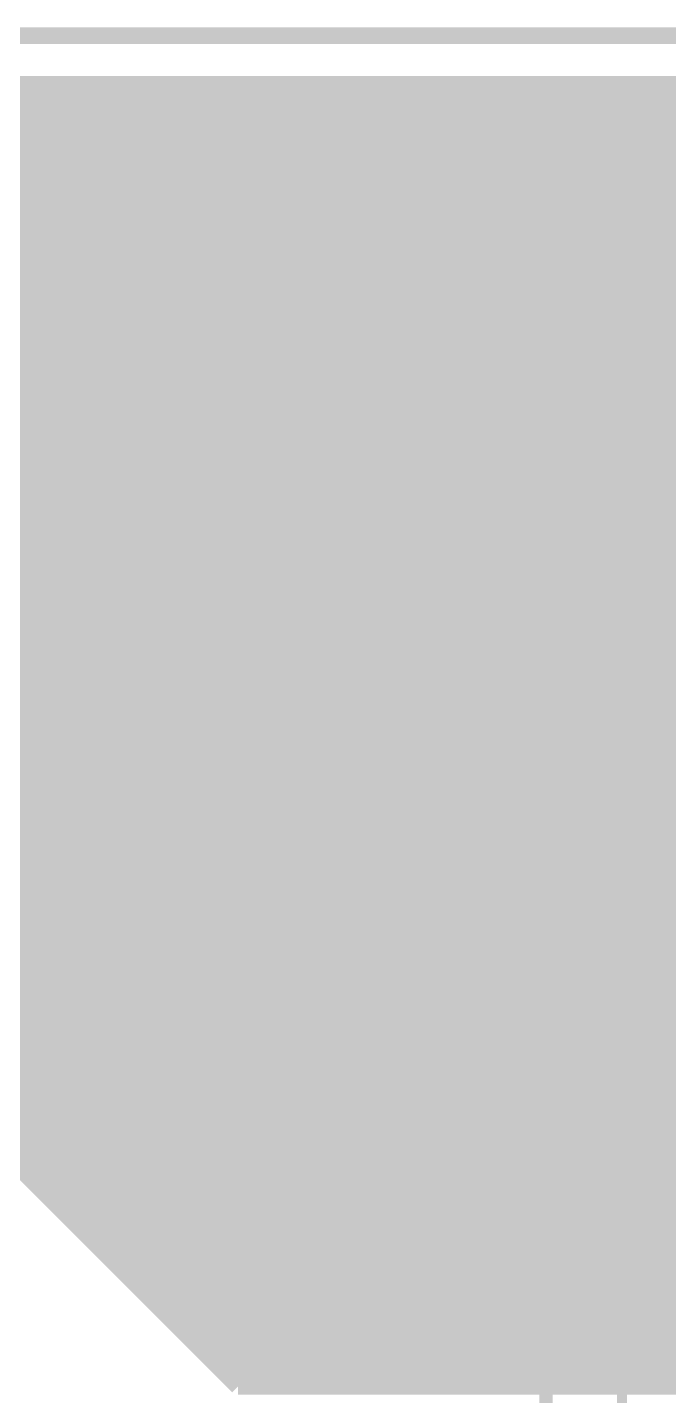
# Model space of a CAD drawing. Extents: x -20 to 155, y -92 to 168.
# Drawn here: x 97 to 106.76, y 147.31 to 168.13 of the extents above; entities that cross this region are included whole.
import ezdxf

# ---------------------------------------------------------------- set-up
doc = ezdxf.new("R2010")
doc.units = 0
doc.header["$MEASUREMENT"] = 0
doc.layers.get('0').update_dxf_attribs({"linetype": 'CONTINUOUS'})
for name, color, linetype in [('25-334-1_BOT', 7, 'CONTINUOUS'), ('25-334-1_DRD', 7, 'CONTINUOUS'), ('25-334-1_DRL', 2, 'CONTINUOUS'), ('25-334-1_IN1', 4, 'CONTINUOUS'), ('25-334-1_IN2', 3, 'CONTINUOUS'), ('25-334-1_SMB', 5, 'CONTINUOUS'), ('25-334-1_SMT', 10, 'CONTINUOUS'), ('25-334-1_SSB', 12, 'CONTINUOUS'), ('25-334-1_TOP', 13, 'CONTINUOUS'), ('THRUHOLE_TAP', 7, 'CONTINUOUS')]:
    doc.layers.add(name, color=color, linetype=linetype)

# ---------------------------------------------------------------- blocks, each defined once
blk = doc.blocks.new('ROUND_6')
at = {"const_width": 1.016}
blk.add_lwpolyline([(-0.508, 0, 1), (0.508, 0, 1)], format="xyb", close=True, dxfattribs=at)
blk = doc.blocks.new('ROUND_33')
at = {"const_width": 0.7493}
blk.add_lwpolyline([(-0.37465, 0, 1), (0.37465, 0, 1)], format="xyb", close=True, dxfattribs=at)
blk = doc.blocks.new('ROUND_32')
at = {"const_width": 0.35052}
blk.add_lwpolyline([(-0.17526, 0, 1), (0.17526, 0, 1)], format="xyb", close=True, dxfattribs=at)
blk = doc.blocks.new('ROUND_75')
at = {"const_width": 0.54991}
blk.add_lwpolyline([(-0.274954, 0, 1), (0.274954, 0, 1)], format="xyb", close=True, dxfattribs=at)

msp = doc.modelspace()

# ---------------------------------------------------------------- linework, layer by layer
at = {"layer": '25-334-1_DRD', "const_width": 0.254}
for points in [[(-14.9987, 168.00068), (-14.9987, -4.99872), (155.00096, -4.99872), (155.00096, 168.00068), (-14.9987, 168.00068)], [(100.076, 165.735), (99.695, 165.354)], [(100.584, 165.735), (100.076, 165.735)], [(100.965, 165.354), (100.584, 165.735)], [(102.616, 165.735), (102.235, 165.354)], [(103.124, 165.735), (102.616, 165.735)], [(103.505, 165.354), (103.124, 165.735)], [(105.156, 165.735), (104.775, 165.354)], [(105.664, 165.735), (105.156, 165.735)], [(106.045, 165.354), (105.664, 165.735)], [(99.695, 165.354), (99.695, 164.846)], [(100.965, 164.846), (100.965, 165.354)], [(102.235, 165.354), (102.235, 164.846)], [(103.505, 164.846), (103.505, 165.354)], [(104.775, 165.354), (104.775, 164.846)], [(106.045, 164.846), (106.045, 165.354)], [(99.695, 164.846), (100.076, 164.465)], [(100.584, 164.465), (100.965, 164.846)], [(102.235, 164.846), (102.616, 164.465)], [(103.124, 164.465), (103.505, 164.846)], [(104.775, 164.846), (105.156, 164.465)], [(105.664, 164.465), (106.045, 164.846)], [(100.076, 164.465), (100.584, 164.465)], [(102.616, 164.465), (103.124, 164.465)], [(105.156, 164.465), (105.664, 164.465)], [(97.155, 164.24402), (97.155, 162.97402)], [(98.425, 164.24402), (97.155, 164.24402)], [(98.425, 164.24402), (97.155, 162.97402)], [(98.425, 162.97402), (97.155, 164.24402)], [(98.425, 162.97402), (98.425, 164.24402)], [(100.076, 163.195), (99.695, 162.814)], [(100.584, 163.195), (100.076, 163.195)], [(100.965, 162.814), (100.584, 163.195)], [(102.616, 163.195), (102.235, 162.814)], [(103.124, 163.195), (102.616, 163.195)], [(103.505, 162.814), (103.124, 163.195)], [(105.156, 163.195), (104.775, 162.814)], [(105.664, 163.195), (105.156, 163.195)], [(106.045, 162.814), (105.664, 163.195)], [(97.155, 162.97402), (98.425, 162.97402)], [(99.695, 162.814), (99.695, 162.306)], [(100.965, 162.306), (100.965, 162.814)], [(102.235, 162.814), (102.235, 162.306)], [(103.505, 162.306), (103.505, 162.814)], [(104.775, 162.814), (104.775, 162.306)], [(106.045, 162.306), (106.045, 162.814)], [(99.695, 162.306), (100.076, 161.925)], [(100.584, 161.925), (100.965, 162.306)], [(102.235, 162.306), (102.616, 161.925)], [(103.124, 161.925), (103.505, 162.306)], [(104.775, 162.306), (105.156, 161.925)], [(105.664, 161.925), (106.045, 162.306)], [(100.076, 161.925), (100.584, 161.925)], [(102.616, 161.925), (103.124, 161.925)], [(105.156, 161.925), (105.664, 161.925)], [(97.536, 160.655), (97.155, 160.274)], [(98.044, 160.655), (97.536, 160.655)], [(98.425, 160.274), (98.044, 160.655)], [(100.076, 160.655), (99.695, 160.274)], [(100.584, 160.655), (100.076, 160.655)], [(100.965, 160.274), (100.584, 160.655)], [(102.616, 160.655), (102.235, 160.274)], [(103.124, 160.655), (102.616, 160.655)], [(103.505, 160.274), (103.124, 160.655)], [(105.156, 160.655), (104.775, 160.274)], [(105.664, 160.655), (105.156, 160.655)], [(106.045, 160.274), (105.664, 160.655)], [(97.155, 160.274), (97.155, 159.766)], [(98.425, 159.766), (98.425, 160.274)], [(99.695, 160.274), (99.695, 159.766)], [(100.965, 159.766), (100.965, 160.274)], [(102.235, 160.274), (102.235, 159.766)], [(103.505, 159.766), (103.505, 160.274)], [(104.775, 160.274), (104.775, 159.766)], [(106.045, 159.766), (106.045, 160.274)], [(97.155, 159.766), (97.536, 159.385)], [(98.044, 159.385), (98.425, 159.766)], [(99.695, 159.766), (100.076, 159.385)], [(100.584, 159.385), (100.965, 159.766)], [(102.235, 159.766), (102.616, 159.385)], [(103.124, 159.385), (103.505, 159.766)], [(104.775, 159.766), (105.156, 159.385)], [(105.664, 159.385), (106.045, 159.766)], [(97.536, 159.385), (98.044, 159.385)], [(100.076, 159.385), (100.584, 159.385)], [(102.616, 159.385), (103.124, 159.385)], [(105.156, 159.385), (105.664, 159.385)], [(97.536, 158.115), (97.155, 157.734)], [(98.044, 158.115), (97.536, 158.115)], [(98.425, 157.734), (98.044, 158.115)], [(100.076, 158.115), (99.695, 157.734)], [(100.584, 158.115), (100.076, 158.115)], [(100.965, 157.734), (100.584, 158.115)], [(102.616, 158.115), (102.235, 157.734)], [(103.124, 158.115), (102.616, 158.115)], [(103.505, 157.734), (103.124, 158.115)], [(105.156, 158.115), (104.775, 157.734)], [(105.664, 158.115), (105.156, 158.115)], [(106.045, 157.734), (105.664, 158.115)], [(97.155, 157.734), (97.155, 157.226)], [(98.425, 157.226), (98.425, 157.734)], [(99.695, 157.734), (99.695, 157.226)], [(100.965, 157.226), (100.965, 157.734)], [(102.235, 157.734), (102.235, 157.226)], [(103.505, 157.226), (103.505, 157.734)], [(104.775, 157.734), (104.775, 157.226)], [(106.045, 157.226), (106.045, 157.734)], [(97.155, 157.226), (97.536, 156.845)], [(98.044, 156.845), (98.425, 157.226)], [(99.695, 157.226), (100.076, 156.845)], [(100.584, 156.845), (100.965, 157.226)], [(102.235, 157.226), (102.616, 156.845)], [(103.124, 156.845), (103.505, 157.226)], [(104.775, 157.226), (105.156, 156.845)], [(105.664, 156.845), (106.045, 157.226)], [(97.536, 156.845), (98.044, 156.845)], [(100.076, 156.845), (100.584, 156.845)], [(102.616, 156.845), (103.124, 156.845)], [(105.156, 156.845), (105.664, 156.845)], [(97.536, 155.575), (97.155, 155.194)], [(98.044, 155.575), (97.536, 155.575)], [(98.425, 155.194), (98.044, 155.575)], [(100.076, 155.575), (99.695, 155.194)], [(100.584, 155.575), (100.076, 155.575)], [(100.965, 155.194), (100.584, 155.575)], [(102.616, 155.575), (102.235, 155.194)], [(103.124, 155.575), (102.616, 155.575)], [(103.505, 155.194), (103.124, 155.575)], [(105.156, 155.575), (104.775, 155.194)], [(105.664, 155.575), (105.156, 155.575)], [(106.045, 155.194), (105.664, 155.575)], [(97.155, 155.194), (97.155, 154.686)], [(98.425, 154.686), (98.425, 155.194)], [(99.695, 155.194), (99.695, 154.686)], [(100.965, 154.686), (100.965, 155.194)], [(102.235, 155.194), (102.235, 154.686)], [(103.505, 154.686), (103.505, 155.194)], [(104.775, 155.194), (104.775, 154.686)], [(106.045, 154.686), (106.045, 155.194)], [(97.155, 154.686), (97.536, 154.305)], [(98.044, 154.305), (98.425, 154.686)], [(99.695, 154.686), (100.076, 154.305)], [(100.584, 154.305), (100.965, 154.686)], [(102.235, 154.686), (102.616, 154.305)], [(103.124, 154.305), (103.505, 154.686)], [(104.775, 154.686), (105.156, 154.305)], [(105.664, 154.305), (106.045, 154.686)], [(97.536, 154.305), (98.044, 154.305)], [(100.076, 154.305), (100.584, 154.305)], [(102.616, 154.305), (103.124, 154.305)], [(105.156, 154.305), (105.664, 154.305)], [(97.536, 153.035), (97.155, 152.654)], [(98.044, 153.035), (97.536, 153.035)], [(98.425, 152.654), (98.044, 153.035)], [(100.076, 153.035), (99.695, 152.654)], [(100.584, 153.035), (100.076, 153.035)], [(100.965, 152.654), (100.584, 153.035)], [(102.616, 153.035), (102.235, 152.654)], [(103.124, 153.035), (102.616, 153.035)], [(103.505, 152.654), (103.124, 153.035)], [(105.156, 153.035), (104.775, 152.654)], [(105.664, 153.035), (105.156, 153.035)], [(106.045, 152.654), (105.664, 153.035)], [(97.155, 152.654), (97.155, 152.146)], [(98.425, 152.146), (98.425, 152.654)], [(99.695, 152.654), (99.695, 152.146)], [(100.965, 152.146), (100.965, 152.654)], [(102.235, 152.654), (102.235, 152.146)], [(103.505, 152.146), (103.505, 152.654)], [(104.775, 152.654), (104.775, 152.146)], [(106.045, 152.146), (106.045, 152.654)], [(97.155, 152.146), (97.536, 151.765)], [(98.044, 151.765), (98.425, 152.146)], [(99.695, 152.146), (100.076, 151.765)], [(100.584, 151.765), (100.965, 152.146)], [(102.235, 152.146), (102.616, 151.765)], [(103.124, 151.765), (103.505, 152.146)], [(104.775, 152.146), (105.156, 151.765)], [(105.664, 151.765), (106.045, 152.146)], [(97.536, 151.765), (98.044, 151.765)], [(100.076, 151.765), (100.584, 151.765)], [(102.616, 151.765), (103.124, 151.765)], [(105.156, 151.765), (105.664, 151.765)], [(100.076, 150.495), (99.695, 150.114)], [(100.584, 150.495), (100.076, 150.495)], [(100.965, 150.114), (100.584, 150.495)], [(102.616, 150.495), (102.235, 150.114)], [(103.124, 150.495), (102.616, 150.495)], [(103.505, 150.114), (103.124, 150.495)], [(105.156, 150.495), (104.775, 150.114)], [(105.664, 150.495), (105.156, 150.495)], [(106.045, 150.114), (105.664, 150.495)], [(99.695, 150.114), (99.695, 149.606)], [(100.965, 149.606), (100.965, 150.114)], [(102.235, 150.114), (102.235, 149.606)], [(103.505, 149.606), (103.505, 150.114)], [(104.775, 150.114), (104.775, 149.606)], [(106.045, 149.606), (106.045, 150.114)], [(99.695, 149.606), (100.076, 149.225)], [(100.584, 149.225), (100.965, 149.606)], [(102.235, 149.606), (102.616, 149.225)], [(103.124, 149.225), (103.505, 149.606)], [(104.775, 149.606), (105.156, 149.225)], [(105.664, 149.225), (106.045, 149.606)], [(100.076, 149.225), (100.584, 149.225)], [(102.616, 149.225), (103.124, 149.225)], [(105.156, 149.225), (105.664, 149.225)]]:
    msp.add_lwpolyline(points, dxfattribs=at)
at = {"layer": '25-334-1_DRL', "const_width": 0.254}
msp.add_lwpolyline([(-14.9987, 168.00068), (-14.9987, -4.99872), (155.00096, -4.99872), (155.00096, 168.00068), (-14.9987, 168.00068)], dxfattribs=at)
at = {"layer": '25-334-1_IN1', "const_width": 0.254}
for points in [[(144.145, 167.259), (71.12, 167.259)], [(144.145, 167.1066), (71.12, 167.1066)], [(96.9518, 167.259), (96.9518, 164.66312)], [(97.1804, 167.259), (97.1804, 164.81044)], [(97.409, 167.259), (97.409, 164.89934)], [(97.6376, 167.259), (97.6376, 164.9476)], [(97.8662, 167.259), (97.8662, 164.95268)], [(98.0948, 167.259), (98.0948, 164.91966)], [(98.3234, 167.259), (98.3234, 164.846)], [(98.552, 167.259), (98.552, 164.719)], [(98.7806, 167.259), (98.7806, 164.52088)], [(99.0092, 167.259), (99.0092, 164.18052)], [(99.2378, 167.259), (99.2378, 148.4122)], [(99.4664, 167.259), (99.4664, 148.1836)], [(99.695, 167.259), (99.695, 147.955)], [(99.9236, 167.259), (99.9236, 147.7264)], [(100.1522, 167.259), (100.1522, 147.4978)], [(144.145, 167.259), (144.145, 162.56), (133.223, 162.56), (133.223, 147.447), (100.203, 147.447)], [(100.3808, 167.259), (100.3808, 147.447)], [(100.6094, 167.259), (100.6094, 147.447)], [(100.838, 167.259), (100.838, 147.447)], [(101.0666, 167.259), (101.0666, 147.447)], [(101.2952, 167.259), (101.2952, 147.447)], [(101.5238, 167.259), (101.5238, 147.447)], [(101.7524, 167.259), (101.7524, 147.447)], [(101.981, 167.259), (101.981, 147.447)], [(102.2096, 167.259), (102.2096, 147.447)], [(102.4382, 167.259), (102.4382, 147.447)], [(102.6668, 167.259), (102.6668, 147.447)], [(102.8954, 167.259), (102.8954, 147.447)], [(103.124, 167.259), (103.124, 147.447)], [(103.3526, 167.259), (103.3526, 147.447)], [(103.5812, 167.259), (103.5812, 147.447)], [(103.8098, 167.259), (103.8098, 147.447)], [(104.0384, 167.259), (104.0384, 147.447)], [(104.267, 167.259), (104.267, 147.447)], [(104.4956, 167.259), (104.4956, 147.447)], [(104.7242, 167.259), (104.7242, 147.447)], [(104.9528, 167.259), (104.9528, 147.447)], [(105.1814, 167.259), (105.1814, 147.447)], [(105.41, 167.259), (105.41, 147.447)], [(105.6386, 167.259), (105.6386, 147.447)], [(105.8672, 167.259), (105.8672, 147.447)], [(106.0958, 167.259), (106.0958, 147.447)], [(106.3244, 167.259), (106.3244, 147.447)], [(106.553, 167.259), (106.553, 147.447)], [(106.7816, 167.259), (106.7816, 147.447)], [(144.145, 166.878), (71.12, 166.878)], [(144.145, 166.6494), (71.12, 166.6494)], [(144.145, 166.4208), (71.12, 166.4208)], [(144.145, 166.1922), (71.12, 166.1922)], [(144.145, 165.9636), (71.12, 165.9636)], [(144.145, 165.735), (71.12, 165.735)], [(144.145, 165.5064), (71.12, 165.5064)], [(144.145, 165.2778), (71.12, 165.2778)], [(144.145, 165.0492), (71.12, 165.0492)], [(97.20072, 164.8206), (71.12, 164.8206)], [(144.145, 164.8206), (98.37928, 164.8206)], [(144.145, 164.592), (98.70948, 164.592)], [(96.8375, 164.56152), (97.79, 163.60902)], [(98.7425, 164.56152), (97.79, 163.60902)], [(144.145, 164.3634), (98.90506, 164.3634)], [(144.145, 164.1348), (99.02952, 164.1348)], [(144.145, 163.9062), (99.10318, 163.9062)], [(96.8375, 162.65652), (97.79, 163.60902)], [(98.7425, 162.65652), (97.79, 163.60902)], [(144.145, 163.6776), (99.13366, 163.6776)], [(144.145, 163.449), (99.12604, 163.449)], [(144.145, 163.2204), (99.07778, 163.2204)], [(144.145, 162.9918), (98.98634, 162.9918)], [(99.0092, 163.03752), (99.0092, 148.6408)], [(98.7806, 162.69716), (98.7806, 148.8694)], [(144.145, 162.7632), (98.83648, 162.7632)], [(96.97974, 162.5346), (71.12, 162.5346)], [(96.9518, 162.55492), (96.9518, 150.6982)], [(98.552, 162.49904), (98.552, 149.098)], [(133.223, 162.5346), (98.60026, 162.5346)], [(97.45472, 162.306), (71.12, 162.306)], [(97.1804, 162.41014), (97.1804, 150.4696)], [(97.409, 162.3187), (97.409, 150.241)], [(97.6376, 162.27298), (97.6376, 150.0124)], [(98.0948, 162.29838), (98.0948, 149.5552)], [(133.223, 162.306), (98.12528, 162.306)], [(98.3234, 162.37458), (98.3234, 149.3266)], [(133.223, 162.0774), (71.12, 162.0774)], [(97.8662, 162.26536), (97.8662, 149.7838)], [(133.223, 161.8488), (71.12, 161.8488)], [(133.223, 161.6202), (71.12, 161.6202)], [(133.223, 161.3916), (71.12, 161.3916)], [(133.223, 161.163), (71.12, 161.163)], [(133.223, 160.9344), (71.12, 160.9344)], [(133.223, 160.7058), (71.12, 160.7058)], [(133.223, 160.4772), (71.12, 160.4772)], [(133.223, 160.2486), (71.12, 160.2486)], [(133.223, 160.02), (71.12, 160.02)], [(133.223, 159.7914), (71.12, 159.7914)], [(133.223, 159.5628), (71.12, 159.5628)], [(133.223, 159.3342), (71.12, 159.3342)], [(133.223, 159.1056), (71.12, 159.1056)], [(133.223, 158.877), (71.12, 158.877)], [(133.223, 158.6484), (71.12, 158.6484)], [(133.223, 158.4198), (71.12, 158.4198)], [(133.223, 158.1912), (71.12, 158.1912)], [(133.223, 157.9626), (71.12, 157.9626)], [(89.789, 157.861), (100.203, 147.447)], [(133.223, 157.734), (89.916, 157.734)], [(133.223, 157.5054), (90.1446, 157.5054)], [(133.223, 157.2768), (90.3732, 157.2768)], [(133.223, 157.0482), (90.6018, 157.0482)], [(133.223, 156.8196), (90.8304, 156.8196)], [(133.223, 156.591), (91.059, 156.591)], [(133.223, 156.3624), (91.2876, 156.3624)], [(133.223, 156.1338), (91.5162, 156.1338)], [(133.223, 155.9052), (91.7448, 155.9052)], [(133.223, 155.6766), (91.9734, 155.6766)], [(133.223, 155.448), (92.202, 155.448)], [(133.223, 155.2194), (92.4306, 155.2194)], [(133.223, 154.9908), (92.6592, 154.9908)], [(133.223, 154.7622), (92.8878, 154.7622)], [(133.223, 154.5336), (93.1164, 154.5336)], [(133.223, 154.305), (93.345, 154.305)], [(133.223, 154.0764), (93.5736, 154.0764)], [(133.223, 153.8478), (93.8022, 153.8478)], [(133.223, 153.6192), (94.0308, 153.6192)], [(133.223, 153.3906), (94.2594, 153.3906)], [(133.223, 153.162), (94.488, 153.162)], [(133.223, 152.9334), (94.7166, 152.9334)], [(133.223, 152.7048), (94.9452, 152.7048)], [(133.223, 152.4762), (95.1738, 152.4762)], [(133.223, 152.2476), (95.4024, 152.2476)], [(133.223, 152.019), (95.631, 152.019)], [(133.223, 151.7904), (95.8596, 151.7904)], [(133.223, 151.5618), (96.0882, 151.5618)], [(133.223, 151.3332), (96.3168, 151.3332)], [(133.223, 151.1046), (96.5454, 151.1046)], [(133.223, 150.876), (96.774, 150.876)], [(133.223, 150.6474), (97.0026, 150.6474)], [(133.223, 150.4188), (97.2312, 150.4188)], [(133.223, 150.1902), (97.4598, 150.1902)], [(133.223, 149.9616), (97.6884, 149.9616)], [(133.223, 149.733), (97.917, 149.733)], [(133.223, 149.5044), (98.1456, 149.5044)], [(133.223, 149.2758), (98.3742, 149.2758)], [(133.223, 149.0472), (98.6028, 149.0472)], [(133.223, 148.8186), (98.8314, 148.8186)], [(133.223, 148.59), (99.06, 148.59)], [(133.223, 148.3614), (99.2886, 148.3614)], [(133.223, 148.1328), (99.5172, 148.1328)], [(133.223, 147.9042), (99.7458, 147.9042)], [(133.223, 147.6756), (99.9744, 147.6756)]]:
    msp.add_lwpolyline(points, dxfattribs=at)
for points in [[(97.79, 164.95522, 0.4142136), (96.4438, 163.60902)], [(99.1362, 163.60902, 0.4142136), (97.79, 164.95522)], [(96.4438, 163.60902, 0.4142136), (97.79, 162.26282)], [(97.79, 162.26282, 0.4142136), (99.1362, 163.60902)]]:
    msp.add_lwpolyline(points, format="xyb", dxfattribs=at)
at = {"layer": '25-334-1_IN2', "const_width": 0.254}
for points in [[(144.018, 167.259), (3.175, 167.259), (3.175, 160.147), (-3.81, 160.147), (-3.81, -4.572)], [(144.018, 167.1066), (3.175, 167.1066)], [(97.0026, 167.259), (97.0026, 164.70122)], [(97.2312, 167.259), (97.2312, 164.8333)], [(97.4598, 167.259), (97.4598, 164.91458)], [(97.6884, 167.259), (97.6884, 164.95268)], [(97.917, 167.259), (97.917, 164.95014)], [(98.1456, 167.259), (98.1456, 164.90696)], [(98.3742, 167.259), (98.3742, 164.82314)], [(98.6028, 167.259), (98.6028, 164.68344)], [(98.8314, 167.259), (98.8314, 164.46246)], [(99.06, 167.259), (99.06, 164.05606)], [(99.2886, 167.259), (99.2886, 148.3614)], [(99.5172, 167.259), (99.5172, 148.1328)], [(99.7458, 167.259), (99.7458, 147.9042)], [(99.9744, 167.259), (99.9744, 147.6756)], [(100.203, 167.259), (100.203, 147.447)], [(100.4316, 167.259), (100.4316, 147.447)], [(100.6602, 167.259), (100.6602, 147.447)], [(100.8888, 167.259), (100.8888, 147.447)], [(101.1174, 167.259), (101.1174, 147.447)], [(101.346, 167.259), (101.346, 147.447)], [(101.5746, 167.259), (101.5746, 147.447)], [(101.8032, 167.259), (101.8032, 147.447)], [(102.0318, 167.259), (102.0318, 147.447)], [(102.2604, 167.259), (102.2604, 147.447)], [(102.489, 167.259), (102.489, 147.447)], [(102.7176, 167.259), (102.7176, 147.447)], [(102.9462, 167.259), (102.9462, 147.447)], [(103.1748, 167.259), (103.1748, 147.447)], [(103.4034, 167.259), (103.4034, 147.447)], [(103.632, 167.259), (103.632, 147.447)], [(103.8606, 167.259), (103.8606, 147.447)], [(104.0892, 167.259), (104.0892, 147.447)], [(104.3178, 167.259), (104.3178, 147.447)], [(104.5464, 167.259), (104.5464, 147.447)], [(104.775, 167.259), (104.775, 147.447)], [(105.0036, 167.259), (105.0036, 147.447)], [(105.2322, 167.259), (105.2322, 147.447)], [(105.4608, 167.259), (105.4608, 147.447)], [(105.6894, 167.259), (105.6894, 147.447)], [(105.918, 167.259), (105.918, 147.447)], [(106.1466, 167.259), (106.1466, 147.447)], [(106.3752, 167.259), (106.3752, 147.447)], [(106.6038, 167.259), (106.6038, 147.447)], [(106.8324, 167.259), (106.8324, 147.447)], [(144.018, 166.878), (3.175, 166.878)], [(144.018, 166.6494), (3.175, 166.6494)], [(144.018, 166.4208), (3.175, 166.4208)], [(144.018, 166.1922), (3.175, 166.1922)], [(144.018, 165.9636), (3.175, 165.9636)], [(144.018, 165.735), (3.175, 165.735)], [(144.018, 165.5064), (3.175, 165.5064)], [(144.018, 165.2778), (3.175, 165.2778)], [(144.018, 165.0492), (3.175, 165.0492)], [(97.20072, 164.8206), (3.175, 164.8206)], [(133.096, 164.8206), (98.37928, 164.8206)], [(133.09854, 164.592), (98.70948, 164.592)], [(96.8375, 164.56152), (97.79, 163.60902)], [(98.7425, 164.56152), (97.79, 163.60902)], [(133.10108, 164.3634), (98.90506, 164.3634)], [(133.10108, 164.1348), (99.02952, 164.1348)], [(133.10362, 163.9062), (99.10318, 163.9062)], [(96.8375, 162.65652), (97.79, 163.60902)], [(98.7425, 162.65652), (97.79, 163.60902)], [(133.10616, 163.6776), (99.13366, 163.6776)], [(133.10616, 163.449), (99.12604, 163.449)], [(99.06, 163.16198), (99.06, 148.59)], [(133.1087, 163.2204), (99.07778, 163.2204)], [(133.1087, 162.9918), (98.98634, 162.9918)], [(98.8314, 162.75558), (98.8314, 148.8186)], [(133.11124, 162.7632), (98.83648, 162.7632)], [(96.97974, 162.5346), (3.175, 162.5346)], [(97.0026, 162.51682), (97.0026, 150.6474)], [(133.11378, 162.5346), (98.60026, 162.5346)], [(98.6028, 162.53714), (98.6028, 149.0472)], [(97.45472, 162.306), (3.175, 162.306)], [(97.2312, 162.38474), (97.2312, 150.4188)], [(97.4598, 162.30346), (97.4598, 150.1902)], [(133.11378, 162.306), (98.12528, 162.306)], [(98.1456, 162.31108), (98.1456, 149.5044)], [(98.3742, 162.39744), (98.3742, 149.2758)], [(133.11632, 162.0774), (3.175, 162.0774)], [(97.6884, 162.2679), (97.6884, 149.9616)], [(97.917, 162.27044), (97.917, 149.733)], [(133.11886, 161.8488), (3.175, 161.8488)], [(133.11886, 161.6202), (3.175, 161.6202)], [(133.1214, 161.3916), (3.175, 161.3916)], [(133.12394, 161.163), (3.175, 161.163)], [(133.12394, 160.9344), (3.175, 160.9344)], [(133.12648, 160.7058), (3.175, 160.7058)], [(133.12902, 160.4772), (3.175, 160.4772)], [(133.12902, 160.2486), (3.175, 160.2486)], [(133.13156, 160.02), (-3.81, 160.02)], [(133.1341, 159.7914), (-3.81, 159.7914)], [(133.1341, 159.5628), (-3.81, 159.5628)], [(133.13664, 159.3342), (-3.81, 159.3342)], [(133.13918, 159.1056), (-3.81, 159.1056)], [(133.13918, 158.877), (19.16938, 158.877)], [(133.14172, 158.6484), (19.74342, 158.6484)], [(133.14426, 158.4198), (20.1041, 158.4198)], [(133.14426, 158.1912), (20.37334, 158.1912)], [(133.1468, 157.9626), (20.5867, 157.9626)], [(89.789, 157.861), (100.203, 147.447)], [(133.1468, 157.734), (89.916, 157.734)], [(133.14934, 157.5054), (90.1446, 157.5054)], [(133.15188, 157.2768), (90.3732, 157.2768)], [(133.15188, 157.0482), (90.6018, 157.0482)], [(133.15442, 156.8196), (90.8304, 156.8196)], [(133.15696, 156.591), (91.059, 156.591)], [(133.15696, 156.3624), (91.2876, 156.3624)], [(133.1595, 156.1338), (91.5162, 156.1338)], [(133.16204, 155.9052), (91.7448, 155.9052)], [(133.16204, 155.6766), (91.9734, 155.6766)], [(133.16458, 155.448), (92.202, 155.448)], [(133.16712, 155.2194), (92.4306, 155.2194)], [(133.16712, 154.9908), (92.6592, 154.9908)], [(133.16966, 154.7622), (92.8878, 154.7622)], [(133.1722, 154.5336), (93.1164, 154.5336)], [(133.1722, 154.305), (93.345, 154.305)], [(133.17474, 154.0764), (93.5736, 154.0764)], [(133.17728, 153.8478), (93.8022, 153.8478)], [(133.17728, 153.6192), (94.0308, 153.6192)], [(133.17982, 153.3906), (94.2594, 153.3906)], [(133.18236, 153.162), (94.488, 153.162)], [(133.18236, 152.9334), (94.7166, 152.9334)], [(133.1849, 152.7048), (94.9452, 152.7048)], [(133.1849, 152.4762), (95.1738, 152.4762)], [(133.18744, 152.2476), (95.4024, 152.2476)], [(133.18998, 152.019), (95.631, 152.019)], [(133.18998, 151.7904), (95.8596, 151.7904)], [(133.19252, 151.5618), (96.0882, 151.5618)], [(133.19506, 151.3332), (96.3168, 151.3332)], [(133.19506, 151.1046), (96.5454, 151.1046)], [(133.1976, 150.876), (96.774, 150.876)], [(133.20014, 150.6474), (97.0026, 150.6474)], [(133.20014, 150.4188), (97.2312, 150.4188)], [(133.20268, 150.1902), (97.4598, 150.1902)], [(133.20522, 149.9616), (97.6884, 149.9616)], [(133.20522, 149.733), (97.917, 149.733)], [(133.20776, 149.5044), (98.1456, 149.5044)], [(133.2103, 149.2758), (98.3742, 149.2758)], [(133.2103, 149.0472), (98.6028, 149.0472)], [(133.21284, 148.8186), (98.8314, 148.8186)], [(133.21538, 148.59), (99.06, 148.59)], [(133.21538, 148.3614), (99.2886, 148.3614)], [(133.21792, 148.1328), (99.5172, 148.1328)], [(133.22046, 147.9042), (99.7458, 147.9042)], [(133.22046, 147.6756), (99.9744, 147.6756)], [(133.223, 147.447), (100.203, 147.447)]]:
    msp.add_lwpolyline(points, dxfattribs=at)
for points in [[(97.79, 164.95522, 0.4142136), (96.4438, 163.60902)], [(99.1362, 163.60902, 0.4142136), (97.79, 164.95522)], [(96.4438, 163.60902, 0.4142136), (97.79, 162.26282)], [(97.79, 162.26282, 0.4142136), (99.1362, 163.60902)]]:
    msp.add_lwpolyline(points, format="xyb", dxfattribs=at)
at = {"layer": '25-334-1_SMT', "const_width": 4.99872}
for points in [[(132.207, -1.651), (10.033, -1.651), (-0.508, 8.89), (-0.508, 153.67), (9.398, 163.576), (126.365, 163.576), (126.365, 151.384)], [(96.774, 157.353), (130.429, 157.353)], [(101.854, 150.876), (130.556, 150.876)]]:
    msp.add_lwpolyline(points, dxfattribs=at)
at = {"layer": '25-334-1_SSB'}
for points, const_width in [([(102.38994, 166.06266), (104.8893, 166.06266), (104.8893, 133.65734), (90.68816, 133.65734), (90.68816, 166.06266), (102.38994, 166.06266)], 0.2032), ([(133.985, 153.9748), (131.4704, 153.9748), (131.4704, 157.0228), (133.985, 157.0228), (133.985, 153.9748), (133.985, 135.4328), (106.045, 135.4328), (106.045, 153.9748), (108.5596, 153.9748), (108.5596, 157.0228), (106.045, 157.0228), (106.045, 153.9748)], 0.1524)]:
    msp.add_lwpolyline(points, dxfattribs=dict(at, const_width=const_width))
at = {"layer": '25-334-1_TOP', "const_width": 0.254}
for points in [[(133.223, 167.259), (-3.81, 167.259)], [(133.223, 167.1066), (-3.81, 167.1066)], [(97.0026, 167.259), (97.0026, 164.70122)], [(97.2312, 167.259), (97.2312, 164.8333)], [(97.4598, 167.259), (97.4598, 164.91458)], [(97.6884, 167.259), (97.6884, 164.95268)], [(97.917, 167.259), (97.917, 164.95014)], [(98.1456, 167.259), (98.1456, 164.90696)], [(98.3742, 167.259), (98.3742, 164.82314)], [(98.6028, 167.259), (98.6028, 164.68344)], [(98.8314, 167.259), (98.8314, 164.46246)], [(99.06, 167.259), (99.06, 164.05606)], [(99.2886, 167.259), (99.2886, 148.3614)], [(99.5172, 167.259), (99.5172, 148.1328)], [(99.7458, 167.259), (99.7458, 147.9042)], [(99.9744, 167.259), (99.9744, 147.6756)], [(133.223, 167.259), (133.223, 147.447), (100.203, 147.447)], [(100.203, 167.259), (100.203, 147.447)], [(100.4316, 167.259), (100.4316, 147.447)], [(100.6602, 167.259), (100.6602, 147.447)], [(100.8888, 167.259), (100.8888, 147.447)], [(101.1174, 167.259), (101.1174, 147.447)], [(101.346, 167.259), (101.346, 147.447)], [(101.5746, 167.259), (101.5746, 147.447)], [(101.8032, 167.259), (101.8032, 147.447)], [(102.0318, 167.259), (102.0318, 147.447)], [(102.2604, 167.259), (102.2604, 147.447)], [(102.489, 167.259), (102.489, 147.447)], [(102.7176, 167.259), (102.7176, 147.447)], [(102.9462, 167.259), (102.9462, 147.447)], [(103.1748, 167.259), (103.1748, 147.447)], [(103.4034, 167.259), (103.4034, 147.447)], [(103.632, 167.259), (103.632, 147.447)], [(103.8606, 167.259), (103.8606, 147.447)], [(104.0892, 167.259), (104.0892, 147.447)], [(104.3178, 167.259), (104.3178, 147.447)], [(104.5464, 167.259), (104.5464, 147.447)], [(104.775, 167.259), (104.775, 147.447)], [(105.0036, 167.259), (105.0036, 147.447)], [(105.2322, 167.259), (105.2322, 147.447)], [(105.4608, 167.259), (105.4608, 147.447)], [(105.6894, 167.259), (105.6894, 147.447)], [(105.918, 167.259), (105.918, 147.447)], [(106.1466, 167.259), (106.1466, 147.447)], [(106.3752, 167.259), (106.3752, 147.447)], [(106.6038, 167.259), (106.6038, 147.447)], [(106.8324, 167.259), (106.8324, 147.447)], [(133.223, 166.878), (0.98044, 166.878)], [(133.223, 166.6494), (1.6383, 166.6494)], [(133.223, 166.4208), (2.07264, 166.4208)], [(133.223, 166.1922), (2.41046, 166.1922)], [(133.223, 165.9636), (2.68732, 165.9636)], [(133.223, 165.735), (2.91846, 165.735)], [(133.223, 165.5064), (3.11658, 165.5064)], [(133.223, 165.2778), (3.28676, 165.2778)], [(133.223, 165.0492), (3.43408, 165.0492)], [(97.20072, 164.8206), (3.56108, 164.8206)], [(133.223, 164.8206), (98.37928, 164.8206)], [(133.223, 164.592), (98.70948, 164.592)], [(96.8375, 164.56152), (97.79, 163.60902)], [(98.7425, 164.56152), (97.79, 163.60902)], [(133.223, 164.3634), (98.90506, 164.3634)], [(133.223, 164.1348), (99.02952, 164.1348)], [(133.223, 163.9062), (99.10318, 163.9062)], [(96.8375, 162.65652), (97.79, 163.60902)], [(98.7425, 162.65652), (97.79, 163.60902)], [(133.223, 163.6776), (99.13366, 163.6776)], [(133.223, 163.449), (99.12604, 163.449)], [(99.06, 163.16198), (99.06, 148.59)], [(133.223, 163.2204), (99.07778, 163.2204)], [(133.223, 162.9918), (98.98634, 162.9918)], [(98.8314, 162.75558), (98.8314, 148.8186)], [(133.223, 162.7632), (98.83648, 162.7632)], [(96.97974, 162.5346), (3.97256, 162.5346)], [(97.0026, 162.51682), (97.0026, 150.6474)], [(133.223, 162.5346), (98.60026, 162.5346)], [(98.6028, 162.53714), (98.6028, 149.0472)], [(97.45472, 162.306), (3.93954, 162.306)], [(97.2312, 162.38474), (97.2312, 150.4188)], [(97.4598, 162.30346), (97.4598, 150.1902)], [(133.223, 162.306), (98.12528, 162.306)], [(98.1456, 162.31108), (98.1456, 149.5044)], [(98.3742, 162.39744), (98.3742, 149.2758)], [(133.223, 162.0774), (3.89128, 162.0774)], [(97.6884, 162.2679), (97.6884, 149.9616)], [(97.917, 162.27044), (97.917, 149.733)], [(133.223, 161.8488), (3.83032, 161.8488)], [(133.223, 161.6202), (3.75412, 161.6202)], [(133.223, 161.3916), (3.66268, 161.3916)], [(133.223, 161.163), (3.55346, 161.163)], [(133.223, 160.9344), (3.42646, 160.9344)], [(133.223, 160.7058), (3.2766, 160.7058)], [(133.223, 160.4772), (3.10388, 160.4772)], [(133.223, 160.2486), (2.90322, 160.2486)], [(133.223, 160.02), (2.66954, 160.02)], [(133.223, 159.7914), (2.39014, 159.7914)], [(133.223, 159.5628), (2.04724, 159.5628)], [(133.223, 159.3342), (1.60274, 159.3342)], [(133.223, 159.1056), (0.91694, 159.1056)], [(133.223, 158.877), (19.16938, 158.877)], [(133.223, 158.6484), (19.74342, 158.6484)], [(133.223, 158.4198), (20.1041, 158.4198)], [(133.223, 158.1912), (20.37334, 158.1912)], [(133.223, 157.9626), (20.5867, 157.9626)], [(89.789, 157.861), (100.203, 147.447)], [(133.223, 157.734), (89.916, 157.734)], [(133.223, 157.5054), (90.1446, 157.5054)], [(133.223, 157.2768), (90.3732, 157.2768)], [(133.223, 157.0482), (90.6018, 157.0482)], [(133.223, 156.8196), (90.8304, 156.8196)], [(133.223, 156.591), (91.059, 156.591)], [(133.223, 156.3624), (91.2876, 156.3624)], [(133.223, 156.1338), (91.5162, 156.1338)], [(133.223, 155.9052), (91.7448, 155.9052)], [(133.223, 155.6766), (91.9734, 155.6766)], [(133.223, 155.448), (92.202, 155.448)], [(133.223, 155.2194), (92.4306, 155.2194)], [(133.223, 154.9908), (92.6592, 154.9908)], [(133.223, 154.7622), (92.8878, 154.7622)], [(133.223, 154.5336), (93.1164, 154.5336)], [(133.223, 154.305), (93.345, 154.305)], [(133.223, 154.0764), (93.5736, 154.0764)], [(133.223, 153.8478), (93.8022, 153.8478)], [(133.223, 153.6192), (94.0308, 153.6192)], [(133.223, 153.3906), (94.2594, 153.3906)], [(133.223, 153.162), (94.488, 153.162)], [(133.223, 152.9334), (94.7166, 152.9334)], [(133.223, 152.7048), (94.9452, 152.7048)], [(133.223, 152.4762), (95.1738, 152.4762)], [(133.223, 152.2476), (95.4024, 152.2476)], [(133.223, 152.019), (95.631, 152.019)], [(133.223, 151.7904), (95.8596, 151.7904)], [(133.223, 151.5618), (96.0882, 151.5618)], [(133.223, 151.3332), (96.3168, 151.3332)], [(133.223, 151.1046), (96.5454, 151.1046)], [(133.223, 150.876), (96.774, 150.876)], [(133.223, 150.6474), (97.0026, 150.6474)], [(133.223, 150.4188), (97.2312, 150.4188)], [(133.223, 150.1902), (97.4598, 150.1902)], [(133.223, 149.9616), (97.6884, 149.9616)], [(133.223, 149.733), (97.917, 149.733)], [(133.223, 149.5044), (98.1456, 149.5044)], [(133.223, 149.2758), (98.3742, 149.2758)], [(133.223, 149.0472), (98.6028, 149.0472)], [(133.223, 148.8186), (98.8314, 148.8186)], [(133.223, 148.59), (99.06, 148.59)], [(133.223, 148.3614), (99.2886, 148.3614)], [(133.223, 148.1328), (99.5172, 148.1328)], [(133.223, 147.9042), (99.7458, 147.9042)], [(133.223, 147.6756), (99.9744, 147.6756)]]:
    msp.add_lwpolyline(points, dxfattribs=at)
for points in [[(97.79, 164.95522, 0.4142136), (96.4438, 163.60902)], [(99.1362, 163.60902, 0.4142136), (97.79, 164.95522)], [(96.4438, 163.60902, 0.4142136), (97.79, 162.26282)], [(97.79, 162.26282, 0.4142136), (99.1362, 163.60902)]]:
    msp.add_lwpolyline(points, format="xyb", dxfattribs=at)

# ---------------------------------------------------------------- block references
at = {"layer": '25-334-1_BOT'}
for name, p in [('ROUND_33', (100.33, 165.1)), ('ROUND_33', (102.87, 165.1)), ('ROUND_33', (105.41, 165.1)), ('ROUND_6', (97.79, 163.60902)), ('ROUND_33', (100.33, 162.56)), ('ROUND_33', (102.87, 162.56)), ('ROUND_33', (105.41, 162.56)), ('ROUND_33', (97.79, 160.02)), ('ROUND_33', (100.33, 160.02)), ('ROUND_33', (102.87, 160.02)), ('ROUND_33', (105.41, 160.02)), ('ROUND_33', (97.79, 157.48)), ('ROUND_33', (100.33, 157.48)), ('ROUND_33', (102.87, 157.48)), ('ROUND_33', (105.41, 157.48)), ('ROUND_33', (97.79, 154.94)), ('ROUND_33', (100.33, 154.94)), ('ROUND_33', (102.87, 154.94)), ('ROUND_33', (105.41, 154.94)), ('ROUND_33', (97.79, 152.4)), ('ROUND_33', (100.33, 152.4)), ('ROUND_33', (102.87, 152.4)), ('ROUND_33', (105.41, 152.4)), ('ROUND_33', (100.33, 149.86)), ('ROUND_33', (102.87, 149.86)), ('ROUND_33', (105.41, 149.86))]:
    msp.add_blockref(name, p, dxfattribs=at)
at = {"layer": '25-334-1_DRL'}
for name, p in [('ROUND_32', (100.33, 165.1)), ('ROUND_32', (102.87, 165.1)), ('ROUND_32', (105.41, 165.1)), ('ROUND_75', (97.79, 163.60902)), ('ROUND_32', (100.33, 162.56)), ('ROUND_32', (102.87, 162.56)), ('ROUND_32', (105.41, 162.56)), ('ROUND_32', (97.79, 160.02)), ('ROUND_32', (100.33, 160.02)), ('ROUND_32', (102.87, 160.02)), ('ROUND_32', (105.41, 160.02)), ('ROUND_32', (97.79, 157.48)), ('ROUND_32', (100.33, 157.48)), ('ROUND_32', (102.87, 157.48)), ('ROUND_32', (105.41, 157.48)), ('ROUND_32', (97.79, 154.94)), ('ROUND_32', (100.33, 154.94)), ('ROUND_32', (102.87, 154.94)), ('ROUND_32', (105.41, 154.94)), ('ROUND_32', (97.79, 152.4)), ('ROUND_32', (100.33, 152.4)), ('ROUND_32', (102.87, 152.4)), ('ROUND_32', (105.41, 152.4)), ('ROUND_32', (100.33, 149.86)), ('ROUND_32', (102.87, 149.86)), ('ROUND_32', (105.41, 149.86))]:
    msp.add_blockref(name, p, dxfattribs=at)
at = {"layer": '25-334-1_IN1'}
for name, p in [('ROUND_33', (100.33, 165.1)), ('ROUND_33', (102.87, 165.1)), ('ROUND_33', (105.41, 165.1)), ('ROUND_6', (97.79, 163.60902)), ('ROUND_33', (100.33, 162.56)), ('ROUND_33', (102.87, 162.56)), ('ROUND_33', (105.41, 162.56)), ('ROUND_33', (97.79, 160.02)), ('ROUND_33', (100.33, 160.02)), ('ROUND_33', (102.87, 160.02)), ('ROUND_33', (105.41, 160.02)), ('ROUND_33', (97.79, 157.48)), ('ROUND_33', (100.33, 157.48)), ('ROUND_33', (102.87, 157.48)), ('ROUND_33', (105.41, 157.48)), ('ROUND_33', (97.79, 154.94)), ('ROUND_33', (100.33, 154.94)), ('ROUND_33', (102.87, 154.94)), ('ROUND_33', (105.41, 154.94)), ('ROUND_33', (97.79, 152.4)), ('ROUND_33', (100.33, 152.4)), ('ROUND_33', (102.87, 152.4)), ('ROUND_33', (105.41, 152.4)), ('ROUND_33', (100.33, 149.86)), ('ROUND_33', (102.87, 149.86)), ('ROUND_33', (105.41, 149.86))]:
    msp.add_blockref(name, p, dxfattribs=at)
at = {"layer": '25-334-1_IN2'}
for name, p in [('ROUND_33', (100.33, 165.1)), ('ROUND_33', (102.87, 165.1)), ('ROUND_33', (105.41, 165.1)), ('ROUND_6', (97.79, 163.60902)), ('ROUND_33', (100.33, 162.56)), ('ROUND_33', (102.87, 162.56)), ('ROUND_33', (105.41, 162.56)), ('ROUND_33', (97.79, 160.02)), ('ROUND_33', (100.33, 160.02)), ('ROUND_33', (102.87, 160.02)), ('ROUND_33', (105.41, 160.02)), ('ROUND_33', (97.79, 157.48)), ('ROUND_33', (100.33, 157.48)), ('ROUND_33', (102.87, 157.48)), ('ROUND_33', (105.41, 157.48)), ('ROUND_33', (97.79, 154.94)), ('ROUND_33', (100.33, 154.94)), ('ROUND_33', (102.87, 154.94)), ('ROUND_33', (105.41, 154.94)), ('ROUND_33', (97.79, 152.4)), ('ROUND_33', (100.33, 152.4)), ('ROUND_33', (102.87, 152.4)), ('ROUND_33', (105.41, 152.4)), ('ROUND_33', (100.33, 149.86)), ('ROUND_33', (102.87, 149.86)), ('ROUND_33', (105.41, 149.86))]:
    msp.add_blockref(name, p, dxfattribs=at)
at = {"layer": '25-334-1_SMB'}
msp.add_blockref('ROUND_6', (97.79, 163.60902), dxfattribs=at)
at = {"layer": '25-334-1_SMT'}
msp.add_blockref('ROUND_6', (97.79, 163.60902), dxfattribs=at)
at = {"layer": '25-334-1_TOP'}
for name, p in [('ROUND_33', (100.33, 165.1)), ('ROUND_33', (102.87, 165.1)), ('ROUND_33', (105.41, 165.1)), ('ROUND_6', (97.79, 163.60902)), ('ROUND_33', (100.33, 162.56)), ('ROUND_33', (102.87, 162.56)), ('ROUND_33', (105.41, 162.56)), ('ROUND_33', (97.79, 160.02)), ('ROUND_33', (100.33, 160.02)), ('ROUND_33', (102.87, 160.02)), ('ROUND_33', (105.41, 160.02)), ('ROUND_33', (97.79, 157.48)), ('ROUND_33', (100.33, 157.48)), ('ROUND_33', (102.87, 157.48)), ('ROUND_33', (105.41, 157.48)), ('ROUND_33', (97.79, 154.94)), ('ROUND_33', (100.33, 154.94)), ('ROUND_33', (102.87, 154.94)), ('ROUND_33', (105.41, 154.94)), ('ROUND_33', (97.79, 152.4)), ('ROUND_33', (100.33, 152.4)), ('ROUND_33', (102.87, 152.4)), ('ROUND_33', (105.41, 152.4)), ('ROUND_33', (100.33, 149.86)), ('ROUND_33', (102.87, 149.86)), ('ROUND_33', (105.41, 149.86))]:
    msp.add_blockref(name, p, dxfattribs=at)
at = {"layer": 'THRUHOLE_TAP'}
for name, p in [('ROUND_32', (100.33, 165.1)), ('ROUND_32', (102.87, 165.1)), ('ROUND_32', (105.41, 165.1)), ('ROUND_75', (97.79, 163.60902)), ('ROUND_32', (100.33, 162.56)), ('ROUND_32', (102.87, 162.56)), ('ROUND_32', (105.41, 162.56)), ('ROUND_32', (97.79, 160.02)), ('ROUND_32', (100.33, 160.02)), ('ROUND_32', (102.87, 160.02)), ('ROUND_32', (105.41, 160.02)), ('ROUND_32', (97.79, 157.48)), ('ROUND_32', (100.33, 157.48)), ('ROUND_32', (102.87, 157.48)), ('ROUND_32', (105.41, 157.48)), ('ROUND_32', (97.79, 154.94)), ('ROUND_32', (100.33, 154.94)), ('ROUND_32', (102.87, 154.94)), ('ROUND_32', (105.41, 154.94)), ('ROUND_32', (97.79, 152.4)), ('ROUND_32', (100.33, 152.4)), ('ROUND_32', (102.87, 152.4)), ('ROUND_32', (105.41, 152.4)), ('ROUND_32', (100.33, 149.86)), ('ROUND_32', (102.87, 149.86)), ('ROUND_32', (105.41, 149.86))]:
    msp.add_blockref(name, p, dxfattribs=at)

doc.saveas('drawing.dxf')
